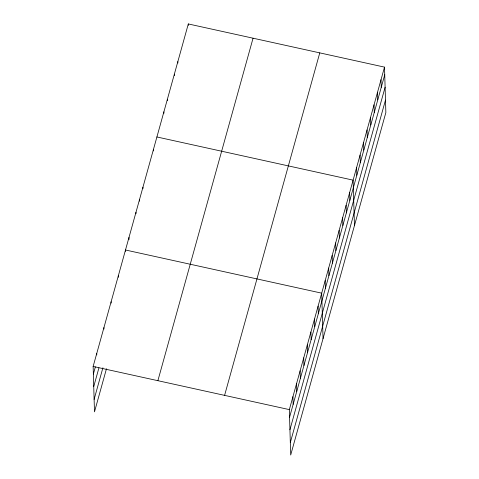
<?xml version="1.0" encoding="UTF-8"?>
<svg xmlns="http://www.w3.org/2000/svg" width="479" height="479" viewBox="0 0 479 479"><rect width="100%" height="100%" fill="white"/><g stroke="black" fill="none" stroke-linecap="round" stroke-linejoin="round"><path stroke-width="0.72" d="M106.47 368.746L94.489 411.874L93.142 366.441L188.313 23.95L384.511 67.126L385.858 112.559L290.687 455.05L289.34 409.617L384.511 67.126M93.369 374.075L95.363 366.89M93.734 386.547L98.931 367.86M94.118 399.402L102.907 367.776M157.884 380.685L253.056 38.2M224.591 395.367L319.768 52.876M289.567 417.251L384.739 74.76M289.939 429.723L385.11 87.232M290.316 442.578L385.487 100.087M156.902 136.97L353.107 180.146L354.454 225.579M93.142 366.441L289.34 409.617M381.021 79.682L381.248 87.316M377.53 92.237L377.757 99.877M374.045 104.799L374.273 112.433M370.554 117.355L370.782 124.989M367.064 129.917L367.291 137.551M363.573 142.473L363.8 150.107M360.082 155.028L360.31 162.668M356.598 167.59L356.819 175.224M349.616 192.702L349.844 200.342M346.125 205.263L346.353 212.898M342.635 217.819L342.862 225.453M339.144 230.381L339.371 238.015M335.659 242.937L335.881 250.571M332.169 255.493L332.396 263.127M328.678 268.054L328.905 275.688M325.187 280.61L325.415 288.244M323.05 338.605L321.696 293.166L125.498 249.996L125.54 251.379M318.104 306.105L318.331 313.739M314.505 319.044L314.733 326.678M310.913 331.983L311.14 339.617M307.314 344.922L307.542 352.556M303.722 357.861L303.949 365.495M300.123 370.8L300.351 378.434M296.531 383.739L296.758 391.373M292.938 396.678L293.16 404.312M188.313 23.95L188.355 25.339M177.841 61.623L177.883 63.012M174.35 74.179L174.392 75.568M167.375 99.297L167.416 100.686M163.884 111.858L163.926 113.242M153.418 149.532L153.454 150.921M142.946 187.205L142.987 188.594M139.455 199.761L139.497 201.15M135.964 212.323L136.006 213.706M128.989 237.434L129.049 239.518M118.307 275.868L118.349 277.257M111.116 301.746L111.158 303.135M103.925 327.624L103.967 329.013M96.734 353.502L96.776 354.891"/></g></svg>
